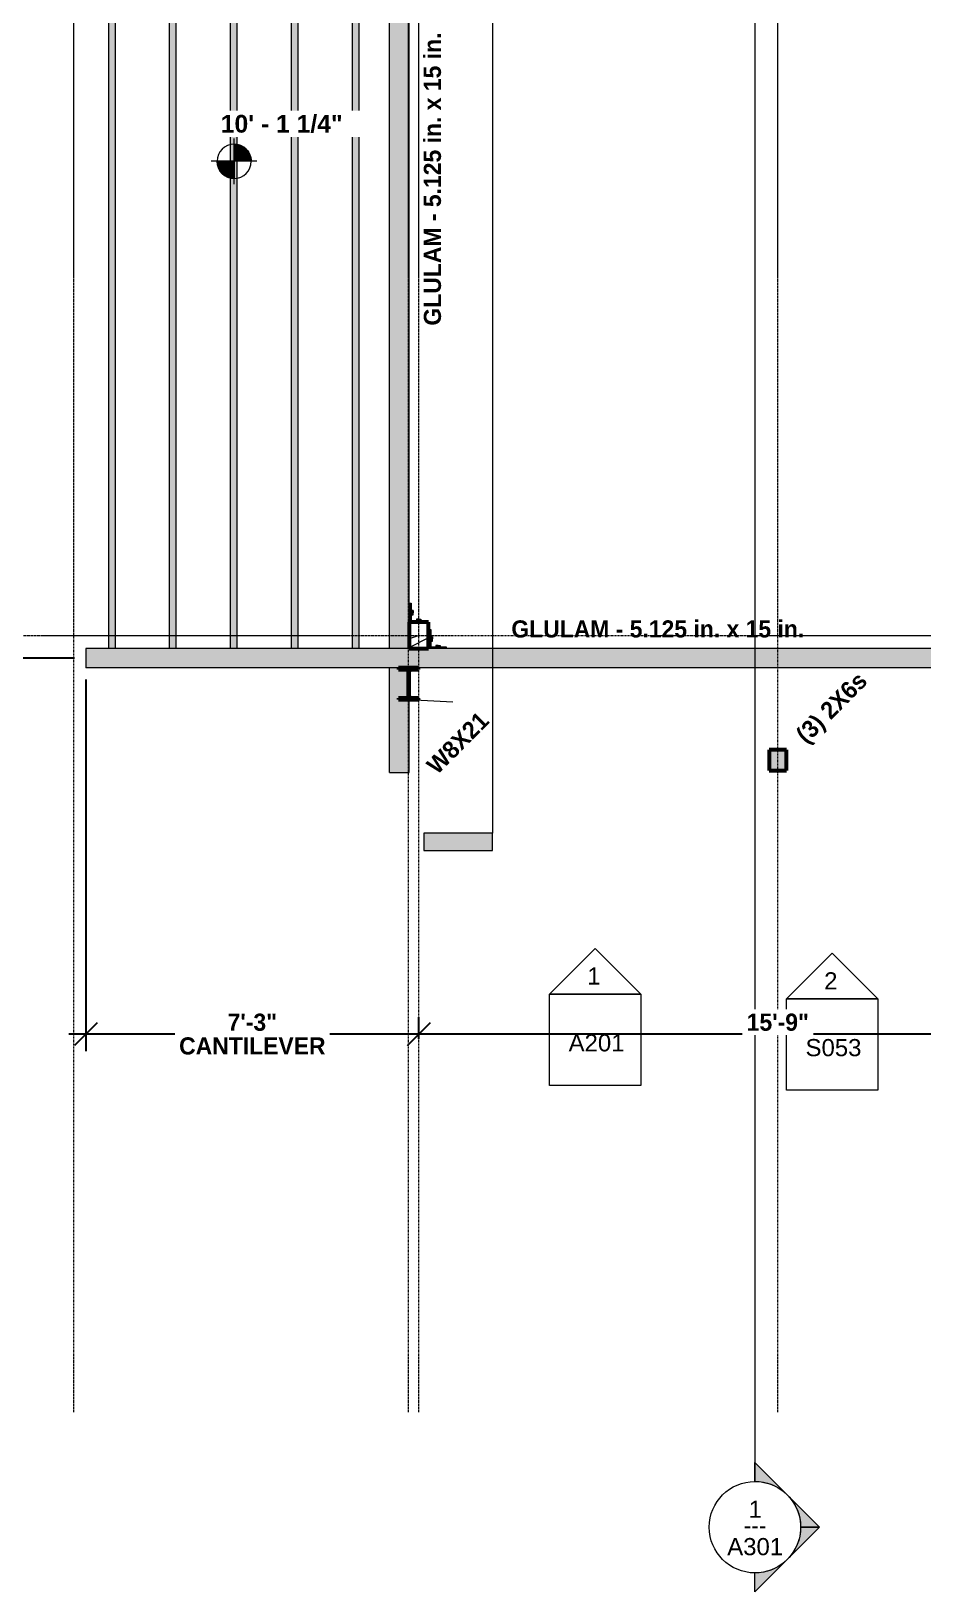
# Model space of a CAD drawing. Header units: inches. Extents: x -3226 to -1722, y 8184 to 8997.
# Drawn here: x -2723.7 to -2489.5, y 8183.5 to 8593.1 of the extents above; entities that cross this region are included whole.
import ezdxf

# ---------------------------------------------------------------- set-up
doc = ezdxf.new("R2010")
doc.units = ezdxf.units.IN
doc.header["$MEASUREMENT"] = 0
doc.linetypes.add('Grid Line 1_2_', pattern=[0.8749999999999999, 0.4999999999999999, -0.125, 0.125, -0.125])
for name, color, linetype, lineweight in [('A-ANNO-DIMS-1', 211, 'Continuous', 30), ('G-ANNO-DIMS', 111, 'Continuous', 9), ('G-ANNO-SYMB', 111, 'Continuous', 9), ('S-BEAM', 12, 'Continuous', 9), ('S-BEAM-1', 63, 'Continuous', 9), ('S-BEAM-2', 143, 'Continuous', 9), ('S-BEAM-IDEN', 2, 'Continuous', 9), ('S-COLS', 52, 'Continuous', 9), ('S-COLS-1', 7, 'Continuous', 9), ('S-COLS-2', 52, 'Continuous', 60), ('S-COLS-3', 22, 'Continuous', 9), ('S-COLS-IDEN', 171, 'Continuous', 9), ('S-FSTN', 2, 'Continuous', 9), ('S-GRID-1', 1, 'Grid Line 1_2_', 9)]:
    doc.layers.add(name, color=color, linetype=linetype, lineweight=lineweight)
doc.styles.add('Arial_1', font='arial.ttf', dxfattribs={"height": 4.499999999999996})
doc.styles.add('Arial_B', font='arialbd.ttf', dxfattribs={"height": 4.642857142857141})
doc.styles.add('Century Gothic', font='ufonts.com_century-gothic.ttf', dxfattribs={"height": 4.499999999999996})
doc.styles.add('Century Gothic_B', font='GOTHICB.TTF', dxfattribs={"height": 4.499999999999996})
doc.dimstyles.new('OD__1_16__Tol__', dxfattribs={"dimscale": 12, "dimtxt": 4.698757213728865, "dimasz": 0.5, "dimexe": 0.375, "dimexo": 0.2500000000000001, "dimgap": 0.06250000000000001, "dimtad": 1, "dimdec": 4, "dimrnd": 0.0625, "dimzin": 3, "dimdsep": 46, "dimlunit": 4, "dimtxsty": 'Century Gothic_B', "dimblk1": 'OBLIQUE', "dimblk2": 'OBLIQUE', "dimsah": 1, "dimcen": 0.09, "dimdle": 0.375, "dimazin": 0, "dimtfac": 1, "dimtdec": 4, "dimtix": 1, "dimtmove": 0, "dimatfit": 3, "dimfxl": 1, "dimtvp": 1, "dimtfill": 1, "dimfrac": 2, "dimtolj": 1, "dimtzin": 0, "dimlwd": 30, "dimlwe": 30, "dimarcsym": 2})
doc.dimstyles.new('OD__1__Tol__', dxfattribs={"dimscale": 12, "dimtxt": 4.698757213728865, "dimasz": 0.5, "dimexe": 0.375, "dimexo": 0.2500000000000001, "dimgap": 0.06250000000000001, "dimtad": 1, "dimdec": 0, "dimzin": 3, "dimdsep": 46, "dimlunit": 4, "dimtxsty": 'Century Gothic_B', "dimblk1": 'OBLIQUE', "dimblk2": 'OBLIQUE', "dimsah": 1, "dimcen": 0.09, "dimdle": 0.375, "dimazin": 0, "dimtfac": 1, "dimtdec": 4, "dimtix": 1, "dimtmove": 0, "dimatfit": 3, "dimfxl": 1, "dimtvp": 1, "dimtfill": 1, "dimfrac": 2, "dimtolj": 1, "dimtzin": 0, "dimlwd": 30, "dimlwe": 30, "dimarcsym": 2})

# ---------------------------------------------------------------- blocks, each defined once
blk = doc.blocks.new('Dimension Lumber - GLULAM - 5_125 in_ x 15 in_-2000023-FRAMING - 2ND FLOOR')
at = {"layer": 'S-BEAM-1'}
blk.add_hatch(color=256, dxfattribs=at).paths.add_polyline_path([(-145.0155601433965, 2.562499999998181), (-151.7499999999888, 2.562499999998181), (-151.7499999999888, -2.562500000006366), (151.7499999999947, -2.562500000002103), (151.7499999999946, 2.562500000002444), (-132.0794489358335, 2.562499999998522)], flags=0)
at = {"layer": 'S-BEAM'}
for p, q in [((-151.7499999999916, 2.562499999999959), (-151.7499999999916, -2.562500000000172)), ((-151.7499999999916, 2.562499999999959), (64.36500000013014, 2.562499999999959)), ((69.63500000013012, 2.562499999999959), (151.7499999999916, 2.562499999999959)), ((151.7499999999916, -2.562500000000172), (151.7499999999916, 2.562499999999959)), ((-151.7499999999916, -2.562500000000172), (-126.8125000000053, -2.562500000000172)), ((-121.6875000000054, -2.562500000000172), (61.75000000019754, -2.562500000000172)), ((66.8750000001976, -2.562500000000172), (151.7499999999916, -2.562500000000172))]:
    blk.add_line(p, q, dxfattribs=at)
blk = doc.blocks.new('Timber-Column - _3_ 2X6s-1962051-FRAMING - 2ND FLOOR')
at = {"layer": 'S-COLS-3'}
blk.add_hatch(color=256, dxfattribs=at).paths.add_polyline_path([(2.249999999997612, -2.749999999996475), (2.249999999997612, 2.750000000003638), (-2.250000000002216, 2.750000000003638), (-2.250000000002216, -2.749999999996475)], flags=0)
at = {"layer": 'S-COLS-2'}
for p, q in [((-2.250000000000005, 2.749999999999998), (-2.250000000000005, -2.750000000000001)), ((2.249999999999993, 2.749999999999998), (-2.250000000000005, 2.749999999999998)), ((2.249999999999993, -2.750000000000001), (2.249999999999993, 2.749999999999998)), ((-2.250000000000005, -2.750000000000001), (2.249999999999993, -2.750000000000001))]:
    blk.add_line(p, q, dxfattribs=at)
blk = doc.blocks.new('W-Wide Flange-Column - W8X21-2337527-FRAMING - 2ND FLOOR')
at = {"layer": 'S-COLS-1'}
h = blk.add_hatch(dxfattribs=at)
h.set_pattern_fill('FP_14', color=256, style=0, pattern_type=2)
h.set_pattern_definition([(45, (2624.587, -3967.18), (-4.751757569573599, 4.751757569573599), []), (45, (2624.587, -3959.98), (-4.751757569573599, 4.751757569573599), [])])
h.paths.add_polyline_path([(-2.635000000002975, -4.139999999995211), (2.634999999996665, -4.139999999995211), (2.634999999997006, -3.739999999995234), (0.5999999999968962, -3.739999999995234), (0.2641242789334512, -3.600875721058855), (0.1249999999313331, -3.264999999995325), (0.1249999999314184, 3.265000000004874), (0.2641242789335365, 3.600875721068405), (0.5999999999970668, 3.740000000004783), (2.634999999997091, 3.740000000004783), (2.634999999997091, 4.139999999999133), (-2.635000000002889, 4.139999999999133), (-2.635000000002889, 3.740000000004783), (-0.6000000000028648, 3.740000000004783), (-0.2641242789392492, 3.600875721068405), (-0.1250000000028706, 3.265000000004874), (-0.1250000000029558, -3.264999999995325), (-0.2641242789393345, -3.600875721058855), (-0.6000000000029501, -3.739999999995234), (-2.635000000002975, -3.739999999995234)], flags=0)
at = {"layer": 'S-COLS-2'}
for p, q in [((-2.635000000000006, 4.139999999999997), (-2.635000000000006, 3.739999999999997)), ((2.634999999999994, 4.139999999999997), (-2.635000000000006, 4.139999999999997)), ((2.634999999999994, 3.739999999999997), (2.634999999999994, 4.139999999999997)), ((-2.635000000000006, 3.739999999999997), (-0.6000000000000051, 3.739999999999997)), ((-0.125000000000006, 3.264999999999991), (-0.1250000000000059, -3.265000000000001)), ((0.124999999999994, -3.264999999999997), (0.1249999999999939, 3.264999999999999)), ((0.5999999999999949, 3.739999999999997), (2.634999999999994, 3.739999999999997)), ((-2.635000000000006, -3.740000000000001), (-2.635000000000006, -4.140000000000001)), ((-0.600000000000012, -3.740000000000001), (-2.635000000000005, -3.740000000000001)), ((2.634999999999994, -3.740000000000001), (0.5999999999999948, -3.740000000000001)), ((2.634999999999994, -4.140000000000001), (2.634999999999994, -3.740000000000001)), ((-2.635000000000006, -4.140000000000001), (2.634999999999994, -4.140000000000001))]:
    blk.add_line(p, q, dxfattribs=at)
for centre, radius, start, end in [((-0.600000000000006, 3.264999999999997), 0.4750000000000008, 359.9999999999991, 89.9999999999999), ((0.5999999999999939, 3.264999999999997), 0.4749999999999995, 90.0000000000002, 180.0000000000002), ((-0.600000000000006, -3.265000000000001), 0.4749999999999995, 269.9999999999993, 359.9999999999996), ((0.5999999999999939, -3.265000000000001), 0.4750000000000003, 179.9999999999999, 269.9999999999998)]:
    blk.add_arc(centre, radius, start, end, dxfattribs=at)
blk = doc.blocks.new('Timber-Column - 5 1_8_ x 6 7_8_ GLULAM COL_-1942050-FRAMING - 2ND FLOOR')
at = {"layer": 'S-COLS-1'}
h = blk.add_hatch(dxfattribs=at)
h.set_pattern_fill('FP_18', color=256, style=0, pattern_type=2)
h.set_pattern_definition([(216.87, (2625.098, -3971.885), (23.98977142872239, 15.99364285576162), [3.998, -35.986]), (206.565, (2629.896, -3974.284), (-7.997080657381741, -7.996619158077422), [8.941, -8.941]), (198.435, (2629.896, -3978.283), (-15.99384457876375, -7.997098260641131), [5.057999999999999, -20.23])])
h.paths.add_polyline_path([(2.350280822586853, -3.437499999996191), (2.562499999997243, -3.437499999996191), (2.562499999997243, 3.437500000004718), (-2.562500000001165, 3.437500000004718), (-2.562500000001165, -3.437499999996191)], flags=0)
at = {"layer": 'S-COLS-2'}
for p, q in [((-2.562500000000005, 3.437499999999996), (-2.562500000000005, -3.4375)), ((2.562499999999993, 3.437499999999996), (-2.562500000000005, 3.437499999999996)), ((2.562499999999993, -3.4375), (2.562499999999993, 3.437499999999996)), ((-2.562500000000005, -3.4375), (2.562499999999993, -3.4375))]:
    blk.add_line(p, q, dxfattribs=at)
blk = doc.blocks.new('Plywood Web Joist - 11 7_8_ TJI110 _ 16_ O_C_-1950765-FRAMING - 2ND FLOOR')
at = {"layer": 'S-BEAM-2'}
blk.add_hatch(color=256, dxfattribs=at).paths.add_polyline_path([(99.43750008387438, 0.8749999999982662), (-99.43750008388487, 0.8749999999979251), (-99.43750008388487, -0.8750000000023589), (99.43750008387438, -0.8750000000020178)], flags=0)
at = {"layer": 'S-BEAM'}
for p, q in [((-99.43750008388086, 0.8749999999999303), (99.43750008388069, 0.8749999999999303)), ((-99.43750008388086, -0.8750000000000687), (99.43750008388069, -0.8750000000000687))]:
    blk.add_line(p, q, dxfattribs=at)
blk = doc.blocks.new('Dimension Lumber - GLULAM - 5_125 in_ x 15 in_-2000026-FRAMING - 2ND FLOOR')
at = {"layer": 'S-BEAM-1'}
h = blk.add_hatch(color=256, dxfattribs=at)
h.paths.add_polyline_path([(117.0000000000095, 2.562499999997498), (97.8425001677404, 2.562499999997669), (97.8425001677404, -0.1974999999366389), (97.44250016774042, -0.1974999999366389), (97.44250016774042, 1.837500000063301), (97.30337588880404, 2.173375721127001), (96.96750016774051, 2.31250000006338), (90.43750016774031, 2.312500000063465), (90.10162444667678, 2.173375721127087), (89.9625001677404, 1.837500000063386), (89.9625001677404, -0.1974999999365536), (89.56250016774605, -0.1974999999365536), (89.56250016774588, -2.562500000004575), (117.0000000000094, -2.562500000004831)], flags=0)
h.paths.add_polyline_path([(84.4375001677415, 1.007225218804251), (84.4375001677415, 2.562499999997754), (-106.8600000000187, 2.562499999999545), (-106.8600000000187, -0.1974999999350188), (-107.2600000000186, -0.1974999999350188), (-107.2600000000186, 1.837500000064921), (-107.399124278955, 2.173375721128536), (-107.7350000000186, 2.312500000064915), (-114.2650000000186, 2.312500000065), (-114.4375000000178, 2.241048160556118), (-114.4375000000178, -2.5625000000027), (84.43750016774133, -2.562500000004575)], flags=0)
at = {"layer": 'S-BEAM'}
for p, q in [((77.56250016774561, 2.562500000000172), (-106.8600000000135, 2.562500000000172)), ((117.0000000000143, 2.562500000000172), (97.84250016774534, 2.562500000000172)), ((117.0000000000143, -2.562499999999959), (117.0000000000143, 2.562500000000172)), ((84.43750016774743, -2.562499999999959), (-114.4375000000161, -2.562499999999959)), ((117.0000000000143, -2.562499999999959), (89.56250016774766, -2.562499999999959))]:
    blk.add_line(p, q, dxfattribs=at)
blk = doc.blocks.new('060523 - W_P_C - Fastenings - Column Base _ Top with X Bracing - Custom - CUSTOM - L5_x5_x5_16_x13_ - RAW STEEL-V26-FRAMING - 2ND FLOOR')
at = {"layer": 'S-FSTN'}
for points in [[(3.437500000004718, -2.249999999997015), (3.750000000004945, -2.249999999997015), (3.750000000004945, 2.250000000003069), (3.437500000004718, 2.250000000003069), (3.437500000004718, 0.8212469793012359)], [(3.750000000004945, 2.250000000003069), (3.750000000004945, 1.937500000003098), (8.437500000004944, 1.937500000003098), (8.437500000004944, 2.250000000003069), (4.415714053602755, 2.250000000003069)], [(3.750000000004945, 5.456968210637569e-12), (4.250000000003637, 0.0161761903243871), (4.250000000003637, 0.5625000000054569), (3.750000000004945, 0.5625000000054569), (3.750000000004945, 0.09705714191886726)], [(3.750000000004945, -0.09705714190803859), (3.750000000004945, -0.5624999999950545), (4.250000000003637, -0.5624999999950545), (4.250000000003637, 5.456968210637569e-12), (3.750000000004945, 5.456968210637569e-12)], [(5.375000000002614, 1.43750000000449), (5.937500000002614, 1.437500000004405), (5.937500000002614, 1.937500000003098), (5.375000000002614, 1.937500000003098)], [(5.562500000002614, 2.499999999998493), (5.575277815144204, 2.250000000003069), (6.312500000002614, 2.250000000003069), (6.299722184861024, 2.499999999998493), (5.572881974805283, 2.499999999998493)], [(5.937500000002614, 1.437500000004405), (6.500000000003125, 1.437500000004405), (6.500000000003125, 1.937500000003098), (5.937500000002614, 1.937500000003098)]]:
    blk.add_hatch(color=256, dxfattribs=at).paths.add_polyline_path(points, flags=0)
for p, q in [((3.750000000000271, 2.250000000000241), (3.437500000000272, 2.25000000000024)), ((3.750000000000326, 2.250000000000363), (8.437500000000323, 2.250000000000361)), ((8.437500000000323, 1.937500000000361), (3.750000000000326, 1.937500000000363)), ((3.75000000000028, -2.249999999999757), (3.750000000000272, 1.937500000000363)), ((4.249999999998907, 0.5625000000026904), (3.749999999998917, 0.5625000000026895)), ((3.749999999998912, 2.894198908863515e-12), (4.249999999998901, 2.895142598434447e-12)), ((4.2499999999989, 2.895100825739405e-12), (4.249999999998907, 0.5625000000026904)), ((4.2499999999989, 2.895100825739405e-12), (4.249999999998908, -0.5624999999978013)), ((5.374999999997893, 1.937500000001725), (5.374999999997893, 1.437500000001736)), ((5.374999999997893, 1.437500000001736), (5.937499999997687, 1.437500000001741)), ((5.562500000002614, 2.250000000003069), (5.562500000002614, 2.49999999999892)), ((5.937499999997686, 1.437500000001741), (5.937499999997686, 1.93750000000173)), ((6.499999999998385, 1.437500000001735), (5.937499999997687, 1.437500000001741)), ((6.312500000002443, 2.49999999999892), (6.312500000002443, 2.250000000003069)), ((6.499999999998385, 1.437500000001735), (6.499999999998385, 1.937500000001724)), ((8.437500000000323, 2.250000000000361), (8.437500000000323, 1.937500000000361)), ((3.43750000000028, -2.249999999999758), (3.750000000000279, -2.249999999999757)), ((4.249999999998909, -0.5624999999978013), (3.74999999999892, -0.5624999999978023))]:
    blk.add_line(p, q, dxfattribs=at)
blk = doc.blocks.new('Elevation - Detail Number-151647-FRAMING - 2ND FLOOR')
at = {"layer": 'G-ANNO-SYMB'}
for p, q in [((0.2499999999999999, 0.2499999999999999), (-0.25, 0.2499999999999999)), ((-0.25, 0.2499999999999999), (-0.25, -0.2499999999999999)), ((0.2499999999999999, -0.2499999999999999), (0.2499999999999999, 0.2499999999999999)), ((-0.25, -0.2499999999999999), (0.2499999999999999, -0.2499999999999999))]:
    blk.add_line(p, q, dxfattribs=at)
blk = doc.blocks.new('Elevation - Detail Number-151370-FRAMING - 2ND FLOOR')
at = {"layer": 'G-ANNO-SYMB'}
for p, q in [((0, 0.249999999999999), (-0.2499999999999995, -2.498001805406603e-16)), ((0.2499999999999996, -2.654126918244517e-16), (0, 0.249999999999999)), ((-0.2499999999999995, -2.498001805406603e-16), (0.2499999999999996, -2.498001805406602e-16))]:
    blk.add_line(p, q, dxfattribs=at)
blk = doc.blocks.new('Section - Section Head - Filled-22785-FRAMING - 2ND FLOOR')
at = {"layer": 'G-ANNO-SYMB'}
h = blk.add_hatch(color=256, dxfattribs=at)
edge = h.paths.add_edge_path(flags=0)
edge.add_line((-0.4267766952966356, 0.1767766952966364), (-0.2499999999999989, 0.3535533905932742))
edge.add_line((-0.2499999999999989, 0.3535533905932742), (-0.2499999999999989, 0.2500000000000002))
edge.add_arc((-0.2499999999999976, -8.951173136040323e-16), 0.2500000000000008, 90.00000000000031, 135.0000000000002)
h = blk.add_hatch(color=256, dxfattribs=at)
edge = h.paths.add_edge_path(flags=0)
edge.add_arc((-0.2500000000000002, -1.040834085586084e-16), 0.2500000000000004, 45.00000000000018, 90.0000000000002)
edge.add_line((-0.2499999999999992, 0.2500000000000002), (-0.2499999999999992, 0.3535533905932742))
edge.add_line((-0.2499999999999992, 0.3535533905932742), (-0.07322330470336255, 0.1767766952966364))
h = blk.add_hatch(color=256, dxfattribs=at)
edge = h.paths.add_edge_path(flags=0)
edge.add_arc((-0.2500000000000009, 2.706168622523819e-16), 0.2503253707392042, 137.9216049753767, 180.0000000000005)
edge.add_line((-0.5003253707392052, 0), (-0.6035533905932735, 0))
edge.add_line((-0.6035533905932735, 0), (-0.4357986472949714, 0.1677547432983024))
h = blk.add_hatch(color=256, dxfattribs=at)
edge = h.paths.add_edge_path(flags=0)
edge.add_line((-0.06420135270502673, 0.1677547432983023), (0.1035533905932754, 0))
edge.add_line((0.1035533905932754, 0), (0.0003253707392070482, 0))
edge.add_arc((-0.2499999999999989, -3.747002708109903e-16), 0.2503253707392061, 9.05279877884881e-14, 42.0783950246234)
for p, q in [((-0.2499999999999989, 0.3535533905932742), (-0.4267766952966356, 0.1767766952966364)), ((-0.2499999999999989, 0.2500000000000002), (-0.2499999999999989, 0.3535533905932742)), ((-0.07322330470336254, 0.1767766952966364), (-0.2499999999999992, 0.3535533905932742)), ((-0.2499999999999992, 0.3535533905932742), (-0.2499999999999992, 0.2500000000000002)), ((-0.4357986472949714, 0.1677547432983024), (-0.6035533905932735, 0)), ((0.1035533905932754, 0), (-0.06420135270502673, 0.1677547432983023)), ((-0.6035533905932735, 0), (-0.5003253707392052, 0)), ((0.0003253707392070481, 0), (0.1035533905932754, 0))]:
    blk.add_line(p, q, dxfattribs=at)
for centre, radius, start, end in [((-0.2503253707392052, -5.453120240456162e-16), 0.2500000000000001, 359.9999999999996, 179.9999999999998), ((-0.2499999999999976, -8.951173136040323e-16), 0.2500000000000008, 90.00000000000031, 135.0000000000002), ((-0.2500000000000002, -1.040834085586084e-16), 0.2500000000000004, 45.00000000000018, 90.0000000000002), ((-0.2500000000000009, 2.706168622523819e-16), 0.2503253707392042, 137.9216049753767, 180.0000000000005), ((-0.2499999999999989, -3.747002708109903e-16), 0.2503253707392061, 9.05279877884881e-14, 42.0783950246234), ((-0.2503253707392052, -5.453120240456161e-16), 0.2500000000000002, 179.9999999999998, 359.9999999999992)]:
    blk.add_arc(centre, radius, start, end, dxfattribs=at)
blk = doc.blocks.new('_Oblique')
at = {"color": 0, "linetype": 'ByBlock', "lineweight": -2}
blk.add_line((-0.5, -0.5), (0.5, 0.5), dxfattribs=at)
blk = doc.blocks.new('DIMBLOCK3-FRAMING - 2ND FLOOR')
at = {"layer": 'A-ANNO-DIMS-1', "color": 0, "lineweight": 30, "transparency": 16777216}
for p, q in [((-2621.899183847869, 8328.655843575221), (-2621.899183847869, 8334.398484262341)), ((-2433.336683847667, 8328.655843575221), (-2433.336683847667, 8334.398484262341)), ((-2428.836683847667, 8329.898484262341), (-2626.399183847869, 8329.898484262341))]:
    blk.add_line(p, q, dxfattribs=at)
at = {"layer": 'Defpoints', "color": 0, "transparency": 16777216}
for p in [(-2621.899183847869, 8329.898484262341), (-2621.899183847869, 8325.655843575221), (-2433.336683847667, 8325.655843575221)]:
    blk.add_point(p, dxfattribs=at)
at = {"layer": 'A-ANNO-DIMS-1', "color": 0, "lineweight": 30, "transparency": 16777216, "xscale": 5.999999999999999, "yscale": 5.999999999999999, "zscale": 5.999999999999999, "rotation": 180}
blk.add_blockref('_Oblique', (-2621.899183847869, 8329.898484262341), dxfattribs=at)
at = {"layer": 'A-ANNO-DIMS-1', "color": 0, "lineweight": 30, "transparency": 16777216, "xscale": 5.999999999999999, "yscale": 5.999999999999999, "zscale": 5.999999999999999}
blk.add_blockref('_Oblique', (-2433.336683847667, 8329.898484262341), dxfattribs=at)
at = {"layer": 'A-ANNO-DIMS-1', "color": 0, "transparency": 16777216, "insert": (-2527.617933847768, 8333.011672587085), "char_height": 4.499999999999996, "attachment_point": 5, "style": 'Century Gothic_B', "bg_fill": 3, "box_fill_scale": 1.25, "bg_fill_color": 256, "bg_fill_true_color": 13158600, "bg_fill_transparency": 0}
blk.add_mtext('\\A1;15\'-9"', dxfattribs=at)
blk = doc.blocks.new('DIMBLOCK4-FRAMING - 2ND FLOOR')
at = {"layer": 'A-ANNO-DIMS-1', "color": 0, "lineweight": 30, "transparency": 16777216}
for p, q in [((-2709.336683847664, 8423.00688133763), (-2709.336683847664, 8325.398484262343)), ((-2621.899183847869, 8328.655843575221), (-2621.899183847869, 8334.398484262343)), ((-2617.399183847869, 8329.898484262343), (-2713.836683847664, 8329.898484262343))]:
    blk.add_line(p, q, dxfattribs=at)
at = {"layer": 'Defpoints', "color": 0, "transparency": 16777216}
for p in [(-2709.336683847664, 8426.00688133763), (-2709.336683847664, 8329.898484262343), (-2621.899183847869, 8325.655843575221)]:
    blk.add_point(p, dxfattribs=at)
at = {"layer": 'A-ANNO-DIMS-1', "color": 0, "lineweight": 30, "transparency": 16777216, "xscale": 5.999999999999999, "yscale": 5.999999999999999, "zscale": 5.999999999999999, "rotation": 180}
blk.add_blockref('_Oblique', (-2709.336683847664, 8329.898484262343), dxfattribs=at)
at = {"layer": 'A-ANNO-DIMS-1', "color": 0, "lineweight": 30, "transparency": 16777216, "xscale": 5.999999999999999, "yscale": 5.999999999999999, "zscale": 5.999999999999999}
blk.add_blockref('_Oblique', (-2621.899183847869, 8329.898484262343), dxfattribs=at)
at = {"layer": 'A-ANNO-DIMS-1', "color": 0, "transparency": 16777216, "insert": (-2665.617933847766, 8333.011672587087), "char_height": 4.499999999999996, "attachment_point": 5, "style": 'Century Gothic_B', "bg_fill": 3, "box_fill_scale": 1.25, "bg_fill_color": 256, "bg_fill_true_color": 13158600, "bg_fill_transparency": 0}
blk.add_mtext('\\A1;7\'-3"', dxfattribs=at)
at = {"layer": 'A-ANNO-DIMS-1', "color": 0, "transparency": 16777216, "insert": (-2665.617933847766, 8326.7852959376), "char_height": 4.499999999999996, "attachment_point": 5, "style": 'Century Gothic_B', "bg_fill": 3, "box_fill_scale": 1.25, "bg_fill_color": 256, "bg_fill_true_color": 13158600, "bg_fill_transparency": 0}
blk.add_mtext('\\A1;CANTILEVER', dxfattribs=at)
blk = doc.blocks.new('DIMBLOCK9-FRAMING - 2ND FLOOR')
at = {"layer": 'A-ANNO-DIMS-1', "color": 0, "lineweight": 30, "transparency": 16777216}
for p, q in [((-2739.351742751303, 8424.069381337635), (-2739.351742751303, 8637.069381505395)), ((-2718.336683847665, 8632.569381505395), (-2743.851742751303, 8632.569381505395)), ((-2712.336683847665, 8428.569381337635), (-2743.851742751303, 8428.569381337635))]:
    blk.add_line(p, q, dxfattribs=at)
at = {"layer": 'Defpoints', "color": 0, "transparency": 16777216}
for p in [(-2739.351742751303, 8632.569381505395), (-2715.336683847665, 8632.569381505395), (-2709.336683847665, 8428.569381337635)]:
    blk.add_point(p, dxfattribs=at)
at = {"layer": 'A-ANNO-DIMS-1', "color": 0, "lineweight": 30, "transparency": 16777216, "xscale": 5.999999999999999, "yscale": 5.999999999999999, "zscale": 5.999999999999999}
for p, rotation in [((-2739.351742751303, 8632.569381505395), 90), ((-2739.351742751303, 8428.569381337635), 270)]:
    blk.add_blockref('_Oblique', p, dxfattribs=dict(at, rotation=rotation))
at = {"layer": 'A-ANNO-DIMS-1', "color": 0, "transparency": 16777216, "insert": (-2742.464931076044, 8530.569381421512), "char_height": 4.499999999999996, "attachment_point": 5, "rotation": 90, "style": 'Century Gothic_B', "bg_fill": 3, "box_fill_scale": 1.25, "bg_fill_color": 256, "bg_fill_true_color": 13158600, "bg_fill_transparency": 0}
blk.add_mtext('\\A1;17\'-0"', dxfattribs=at)
blk = doc.blocks.new('Spot Elevations - Spot Elevation - Target Filled-1560264-FRAMING - 2ND FLOOR')
at = {"layer": 'G-ANNO-DIMS'}
h = blk.add_hatch(color=256, dxfattribs=at)
edge = h.paths.add_edge_path(flags=0)
edge.add_line((1.249000902703301e-16, 0), (-0.09374999999999985, 0))
edge.add_arc((5.724587470723462e-16, -3.434752482434078e-16), 0.09375000000000037, 90.00000000000063, 180.0000000000002, ccw=False)
edge.add_line((1.249000902703301e-16, 0.09375000000000007), (1.249000902703301e-16, 0))
h = blk.add_hatch(color=256, dxfattribs=at)
edge = h.paths.add_edge_path(flags=0)
edge.add_line((1.249000902703301e-16, 0), (0.09375000000000029, 0))
edge.add_arc((2.289834988289385e-16, 6.245004513516504e-17), 0.09374999999999996, 269.99999999999955, 359.99999999999966, ccw=False)
edge.add_line((1.249000902703301e-16, -0.09375), (1.249000902703301e-16, 0))
for p, q in [((-2.706168622523819e-16, 0.1243846875261664), (-2.706168622523819e-16, -0.125)), ((1.249000902703301e-16, 0), (1.249000902703301e-16, 0.09375000000000007)), ((0.1250000000000001, 7.067913962433002e-16), (-0.1249999999999998, 7.067913962433002e-16)), ((-0.09374999999999985, 0), (1.249000902703301e-16, 0)), ((1.249000902703301e-16, 0), (1.249000902703301e-16, -0.09375)), ((0.09375000000000029, 0), (1.249000902703301e-16, 0))]:
    blk.add_line(p, q, dxfattribs=at)
blk.add_circle((1.249000902703301e-16, 0), 0.09375000000000007, dxfattribs=at)
for centre, radius, start, end in [((5.724587470723462e-16, -3.434752482434078e-16), 0.09375000000000037, 90.00000000000026, 179.9999999999999), ((2.289834988289385e-16, 6.245004513516504e-17), 0.09374999999999996, 269.9999999999992, 359.9999999999993)]:
    blk.add_arc(centre, radius, start, end, dxfattribs=at)
blk = doc.blocks.new('Section - 3_32_ x 3_8_-54337-FRAMING - 2ND FLOOR')
at = {"layer": 'G-ANNO-SYMB'}
blk.add_hatch(color=256, dxfattribs=at).paths.add_polyline_path([(0, 0.3749999999999998), (0, 0), (-0.09374999999999996, 0), (-0.09374999999999994, 0.3749999999999998)], flags=0)
for p, q in [((0, 0.3749999999999998), (-0.09374999999999994, 0.3749999999999998)), ((-0.09374999999999994, 0.3749999999999998), (-0.09374999999999996, 0)), ((0, 0), (0, 0.3749999999999998)), ((-0.09374999999999996, 0), (0, 0))]:
    blk.add_line(p, q, dxfattribs=at)

msp = doc.modelspace()

# ---------------------------------------------------------------- linework, layer by layer
at = {"layer": 'G-ANNO-SYMB'}
for p, q in [((-2533.617933847768, 8968.131521719477), (-2533.617933847769, 8212.513981307666)), ((-2602.5857131233, 8707.752980905463), (-2602.5857131233, 8382.648568315763))]:
    msp.add_line(p, q, dxfattribs=at)
at = {"layer": 'S-GRID-1'}
for p, q in [((-2621.899183847869, 8230.729629666275), (-2621.89918384787, 8939.787379711708)), ((-2527.617933847768, 8230.729629666275), (-2527.617933847769, 8939.787379711708)), ((-3180.417496703272, 8434.56938133763), (-1746.226637471095, 8434.569381337627))]:
    msp.add_line(p, q, dxfattribs=at)

# ---------------------------------------------------------------- block references
at = {"layer": 'G-ANNO-DIMS', "extrusion": (0, 0, -1), "xscale": 47.99999999999997, "yscale": 47.99999999999997, "zscale": 47.99999999999997, "rotation": 180}
msp.add_blockref('Spot Elevations - Spot Elevation - Target Filled-1560264-FRAMING - 2ND FLOOR', (2670.392878786135, 8558.995598807789), dxfattribs=at)
at = {"layer": 'G-ANNO-SYMB', "extrusion": (0, 0, -1), "xscale": 47.99999999999997, "yscale": 47.99999999999997, "zscale": 47.99999999999997}
for p in [(2575.594741273122, 8340.424978154697), (2513.370200830428, 8339.166112031102)]:
    msp.add_blockref('Elevation - Detail Number-151370-FRAMING - 2ND FLOOR', p, dxfattribs=at)
for name, p, rotation in [('Elevation - Detail Number-151647-FRAMING - 2ND FLOOR', (2575.594741273122, 8328.424978154697), 270.0000000000002), ('Elevation - Detail Number-151647-FRAMING - 2ND FLOOR', (2513.370200830429, 8327.166112031102), 270.0000000000002), ('Section - Section Head - Filled-22785-FRAMING - 2ND FLOOR', (2533.617933847767, 8212.51398130766), 90.00000000000064)]:
    msp.add_blockref(name, p, dxfattribs=dict(at, rotation=rotation))
at = {"layer": 'S-BEAM'}
for name, p, rotation in [('Plywood Web Joist - 11 7_8_ TJI110 _ 16_ O_C_-1950765-FRAMING - 2ND FLOOR', (-2702.540456458556, 8530.569381421506), 269.9999999999999), ('Plywood Web Joist - 11 7_8_ TJI110 _ 16_ O_C_-1950765-FRAMING - 2ND FLOOR', (-2686.540456458556, 8530.569381421506), 269.9999999999999), ('Plywood Web Joist - 11 7_8_ TJI110 _ 16_ O_C_-1950765-FRAMING - 2ND FLOOR', (-2670.540456458556, 8530.569381421506), 269.9999999999999), ('Plywood Web Joist - 11 7_8_ TJI110 _ 16_ O_C_-1950765-FRAMING - 2ND FLOOR', (-2654.540456458556, 8530.569381421506), 269.9999999999999), ('Plywood Web Joist - 11 7_8_ TJI110 _ 16_ O_C_-1950765-FRAMING - 2ND FLOOR', (-2638.540456458556, 8530.569381421506), 269.9999999999999), ('Dimension Lumber - GLULAM - 5_125 in_ x 15 in_-2000026-FRAMING - 2ND FLOOR', (-2627.02418384787, 8515.569381505375), 270.0000000000005), ('Dimension Lumber - GLULAM - 5_125 in_ x 15 in_-2000023-FRAMING - 2ND FLOOR', (-2557.586683847672, 8428.569381337627), 180)]:
    msp.add_blockref(name, p, dxfattribs=dict(at, rotation=rotation))
at = {"layer": 'S-COLS'}
for name, p in [('Timber-Column - 5 1_8_ x 6 7_8_ GLULAM COL_-1942050-FRAMING - 2ND FLOOR', (-2621.89918384787, 8434.569381337627)), ('W-Wide Flange-Column - W8X21-2337527-FRAMING - 2ND FLOOR', (-2624.586683847802, 8421.866881337628)), ('Timber-Column - _3_ 2X6s-1962051-FRAMING - 2ND FLOOR', (-2527.617933847768, 8401.81938150536))]:
    msp.add_blockref(name, p, dxfattribs=at)
at = {"layer": 'S-FSTN', "rotation": 89.9999999999997}
for p in [(-2621.961683847872, 8434.569381337627), (-2616.836683847869, 8427.694381337627)]:
    msp.add_blockref('060523 - W_P_C - Fastenings - Column Base _ Top with X Bracing - Custom - CUSTOM - L5_x5_x5_16_x13_ - RAW STEEL-V26-FRAMING - 2ND FLOOR', p, dxfattribs=at)

# ---------------------------------------------------------------- texts
at = {"layer": 'G-ANNO-SYMB', "char_height": 4.499999999999996, "attachment_point": 1}
for s, insert, width, style in [('1', (-2577.667908679808, 8347.4061958391), 4.241999999999996, 'Arial_1'), ('2', (-2515.443368237115, 8346.147329715504), 4.241999999999996, 'Arial_1'), ('A201', (-2582.55408783722, 8329.87954000124), 17.87699999999998, 'Arial_1'), ('S053', (-2520.329547394527, 8328.620673877644), 17.87699999999998, 'Arial_1'), ('1', (-2535.278422085645, 8207.468299537744), 4.241999999999996, 'Arial_1'), ('---', (-2536.604077629003, 8203.214953081053), 7.726499999999994, 'Century Gothic'), ('A301', (-2540.90046932974, 8197.650177443078), 17.87699999999998, 'Arial_1')]:
    msp.add_mtext(s, dxfattribs=dict(at, insert=insert, width=width, style=style))
at = {"layer": 'S-BEAM-IDEN', "insert": (-2620.578869069993, 8515.879222334379), "char_height": 4.499999999999996, "width": 96.9599999999999, "attachment_point": 1, "rotation": 90, "style": 'Century Gothic_B'}
msp.add_mtext('GLULAM - 5.125 in. x 15 in.', dxfattribs=at)
at = {"layer": 'S-BEAM-IDEN', "insert": (-2597.59023553508, 8438.51370871204), "char_height": 4.499999999999996, "width": 96.9599999999999, "attachment_point": 1, "style": 'Century Gothic_B'}
msp.add_mtext('GLULAM - 5.125 in. x 15 in.', dxfattribs=at)
at = {"layer": 'S-COLS-IDEN', "insert": (-2523.293999150701, 8409.07039461686), "char_height": 4.499999999999996, "width": 29.69399999999997, "attachment_point": 1, "rotation": 45, "style": 'Century Gothic_B'}
msp.add_mtext('(3) 2X6s', dxfattribs=at)

# ---------------------------------------------------------------- next in the draw order: texts
at = {"layer": 'G-ANNO-DIMS', "insert": (-2673.910812789006, 8571.168845050588), "char_height": 4.642857142857141, "width": 37.24304160688665, "attachment_point": 1, "line_spacing_factor": 0.9417779076525878, "style": 'Arial_B', "bg_fill": 3, "box_fill_scale": 1.25, "bg_fill_color": 256, "bg_fill_true_color": 13158600, "bg_fill_transparency": 0}
msp.add_mtext('10\' - 1 1/4"', dxfattribs=at)

# ---------------------------------------------------------------- next in the draw order: dimensions: what is measured, and where the dimension line sits
at = {"layer": 'A-ANNO-DIMS-1'}
dim = msp.add_linear_dim(base=(-2621.899183847869, 8329.898484262341), p1=(-2433.336683847667, 8325.655843575221), p2=(-2621.899183847869, 8325.655843575221), dimstyle='OD__1__Tol__', override={"dimpost": '<>', "dimfxl": 188.5625000002024}, dxfattribs=at)
dim.commit()
dim.dimension.update_dxf_attribs({"geometry": 'DIMBLOCK3-FRAMING - 2ND FLOOR', "text_midpoint": (-2527.617933847768, 8333.011672587085)})

# ---------------------------------------------------------------- next in the draw order: dimensions: what is measured, and where the dimension line sits
dim = msp.add_linear_dim(base=(-2709.336683847664, 8329.898484262343), p1=(-2621.899183847869, 8325.655843575221), p2=(-2709.336683847664, 8426.00688133763), text='<>\\XCANTILEVER', dimstyle='OD__1__Tol__', override={"dimpost": '<>', "dimfxl": 133.1001396926625}, dxfattribs=at)
dim.commit()
dim.dimension.update_dxf_attribs({"geometry": 'DIMBLOCK4-FRAMING - 2ND FLOOR', "text_midpoint": (-2665.617933847766, 8329.898484262343)})

# ---------------------------------------------------------------- next in the draw order: linework, layer by layer
at = {"layer": 'S-COLS-IDEN'}
msp.add_line((-2624.586683847802, 8417.726881337629), (-2612.92122919897, 8417.154771593996), dxfattribs=at)
at = {"layer": 'S-GRID-1'}
msp.add_line((-2624.586683847802, 8230.729629666275), (-2624.586683847803, 8939.787379711708), dxfattribs=at)

# ---------------------------------------------------------------- next in the draw order: block references
at = {"layer": 'G-ANNO-SYMB', "xscale": 47.99999999999997, "yscale": 47.99999999999997, "zscale": 47.99999999999997, "rotation": 89.99999999999937}
msp.add_blockref('Section - 3_32_ x 3_8_-54337-FRAMING - 2ND FLOOR', (-2602.585713123298, 8382.648568315757), dxfattribs=at)

# ---------------------------------------------------------------- next in the draw order: texts
at = {"layer": 'S-COLS-IDEN', "insert": (-2620.262749150736, 8400.977894449128), "char_height": 4.499999999999996, "width": 25.45199999999997, "attachment_point": 1, "rotation": 45, "style": 'Century Gothic_B'}
msp.add_mtext('W8X21', dxfattribs=at)

# ---------------------------------------------------------------- next in the draw order: dimensions: what is measured, and where the dimension line sits
at = {"layer": 'A-ANNO-DIMS-1'}
dim = msp.add_linear_dim(base=(-2739.351742751303, 8632.569381505395), p1=(-2709.336683847664, 8428.569381337631), p2=(-2715.336683847664, 8632.569381505391), angle=89.99999999999991, dimstyle='OD__1_16__Tol__', override={"dimpost": '<>', "dimfxl": 204.0882163880268}, dxfattribs=at)
dim.commit()
dim.dimension.update_dxf_attribs({"geometry": 'DIMBLOCK9-FRAMING - 2ND FLOOR', "text_midpoint": (-2742.464931076044, 8530.569381421512)})

# ---------------------------------------------------------------- next in the draw order: linework, layer by layer
at = {"layer": 'S-GRID-1'}
msp.add_line((-2712.461683847663, 8230.729629666277), (-2712.461683847663, 8939.78737971171), dxfattribs=at)

doc.saveas('drawing.dxf')
